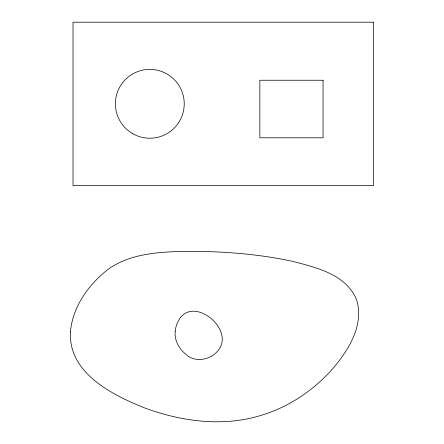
<?xml version="1.0" encoding="UTF-8"?>
<svg xmlns="http://www.w3.org/2000/svg" width="444" height="444" viewBox="0 0 444 444"><rect width="100%" height="100%" fill="white"/><g stroke="black" fill="none" stroke-linecap="round" stroke-linejoin="round"><path stroke-width="0.67" d="M70.457 331.54C67.965 372.799 111.894 394.766 144.306 407.803A233.439 233.439 0 0 0 172.877 416.45C197.158 422.122 222.633 423.831 247.191 418.87A149.029 149.029 0 0 0 279.065 408.652C293.573 402.081 307.02 393.24 318.909 382.639A162.77 162.77 0 0 0 334.931 366.1C349.633 348.151 363.936 324.292 356.743 300.311C346.731 274.525 316.272 267.421 292.23 261.277C257.509 253.813 221.883 251.21 186.419 251.337C163.853 251.804 140.376 252.797 119.586 262.532A75.325 75.325 0 0 0 106.532 270.54C87.884 285.603 72.738 307.17 70.457 331.54M175.152 331.674C174.636 337.862 176.834 344.05 180.586 348.929A29.504 29.504 0 0 0 185.464 353.929C200.072 368.337 228.649 352.508 221.012 332.417C215.24 314.979 187.113 299.933 177.483 322.838A26.052 26.052 0 0 0 175.441 329.387L175.152 331.674M373.643 22.2L73.01 22.2L73.01 185.531L373.643 185.531L373.643 22.2M323.054 80.242L259.845 80.242L259.845 137.795L323.054 137.795L323.054 80.242M132.345 133.461A34.416 34.416 0 0 0 184.227 104.112A34.416 34.416 0 0 0 132.867 73.854A34.416 34.416 0 0 0 132.345 133.461"/></g></svg>
